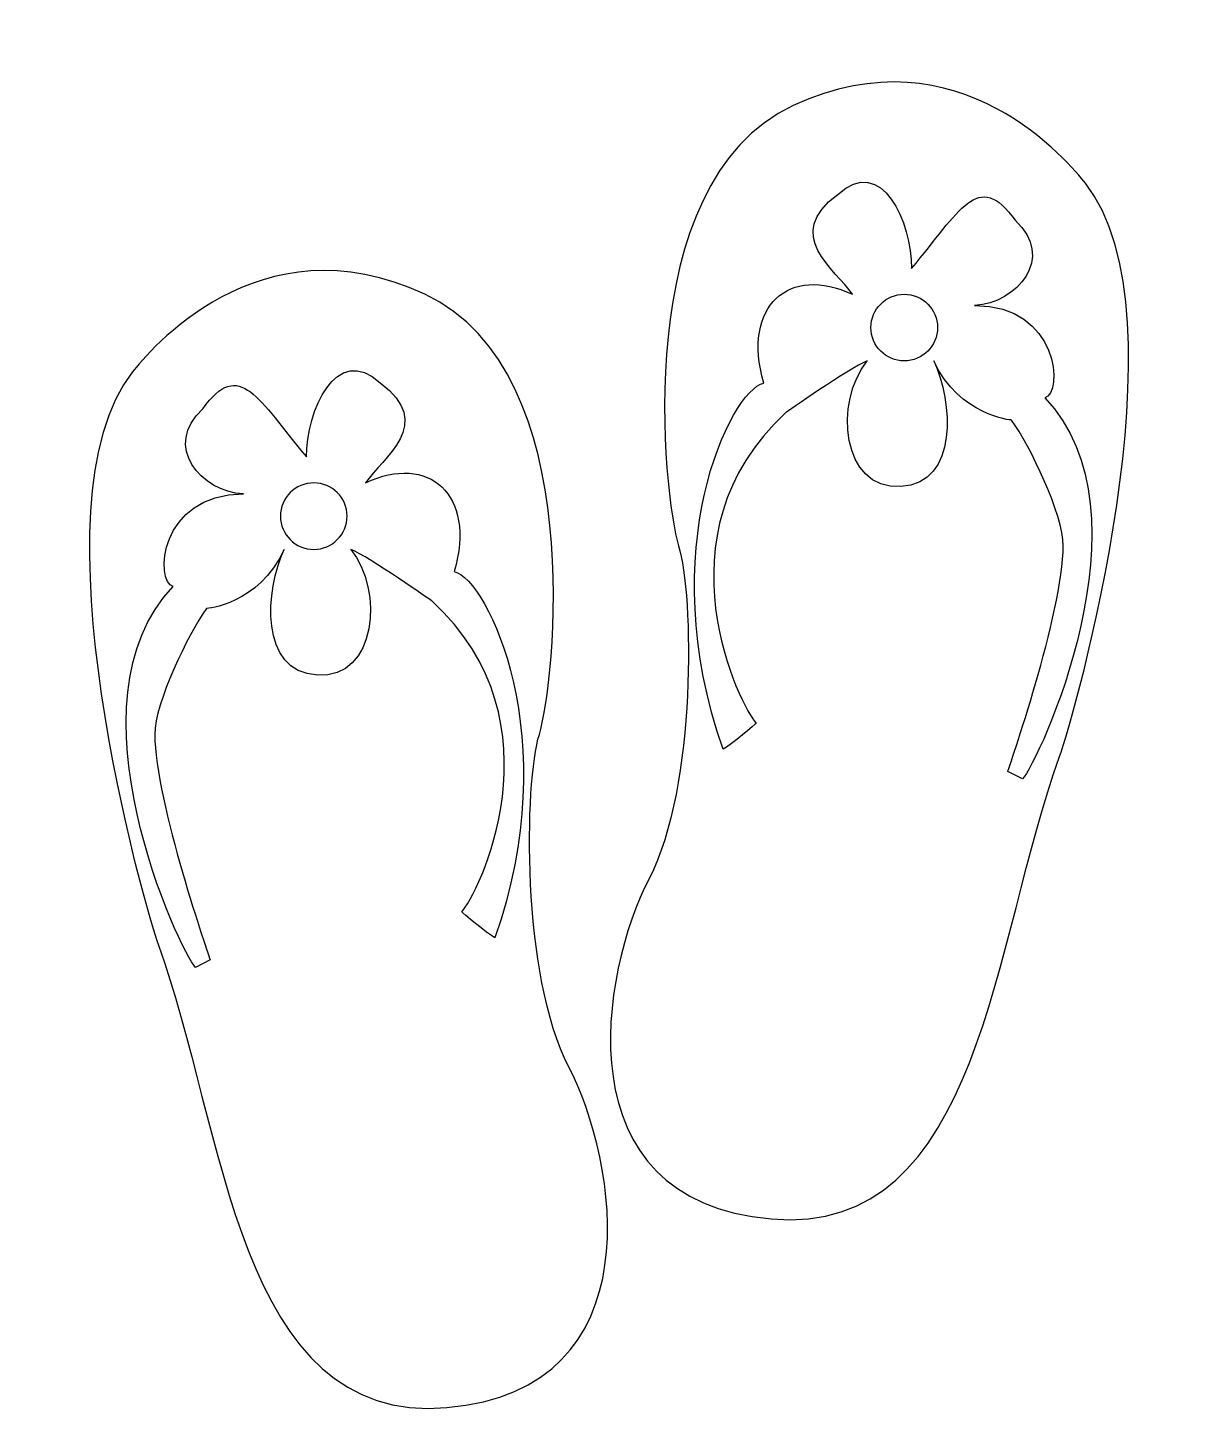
# Model space of a CAD drawing. Header units: centimetres. Extents: x -8.8 to 8.8, y -10.3 to 10.9.
import ezdxf

# ---------------------------------------------------------------- set-up
doc = ezdxf.new("R2010")
doc.units = ezdxf.units.CM
doc.header["$MEASUREMENT"] = 0
doc.layers.add('Camada 1', color=7, linetype='Continuous')

msp = doc.modelspace()

# ---------------------------------------------------------------- linework, layer by layer
at = {"layer": 'Camada 1'}
for points, knots in [([(2.45728, -7.18153), (-0.73785, -6.90097), (-0.12161, -3.42527), (0.60734, -2.02374), (0.60734, -2.02374), (1.33629, -0.62221), (1.27994, 2.29299), (1.05573, 3.02136), (1.05573, 3.02136), (0.83152, 3.75), (0.27106, 8.51543), (2.79359, 9.6928), (2.79359, 9.6928), (5.31615, 10.87014), (6.99824, 8.7957), (7.22245, 8.51543), (7.22245, 8.51543), (8.80791, 6.53338), (7.03552, 0.3855), (6.8301, -0.1738), (6.8301, -0.1738), (5.82119, -2.92052), (5.65273, -7.4621), (2.45728, -7.18153)], [0, 0, 0, 0, 0.14285714, 0.14285714, 0.14285714, 0.14285714, 0.28571429, 0.28571429, 0.28571429, 0.28571429, 0.42857143, 0.42857143, 0.42857143, 0.42857143, 0.57142857, 0.57142857, 0.57142857, 0.57142857, 0.71428571, 0.71428571, 0.71428571, 0.71428571, 1, 1, 1, 1]), ([(6.26929, -0.51009), (6.49379, -0.28588), (8.28769, 3.5261), (6.60589, 5.26394), (6.60589, 5.26394), (6.88614, 5.31998), (6.8301, 6.66549), (5.54062, 6.66549), (5.54062, 6.66549), (6.18536, 6.69335), (6.77403, 7.39415), (6.15718, 7.95465), (6.15718, 7.95465), (5.59669, 8.73964), (5.31615, 8.09493), (4.58749, 7.22599), (4.58749, 7.22599), (4.58749, 7.91343), (4.13939, 8.96383), (3.46682, 8.34729), (3.46682, 8.34729), (2.62576, 7.73044), (3.43409, 7.20691), (3.69103, 6.83364), (3.69103, 6.83364), (2.73726, 7.28206), (2.00891, 6.6655), (2.34523, 5.48815), (2.34523, 5.48815), (1.84048, 5.37605), (0.66372, 2.96529), (1.72899, -0.0617), (1.72899, -0.0617), (1.84049, -0.00598), (2.23313, 0.33033), (2.23313, 0.33033), (2.23313, 0.33033), (2.00892, 0.55454), (0.66375, 3.18979), (2.68152, 5.03973), (2.68152, 5.03973), (2.68152, 5.03973), (3.63468, 5.71233), (3.91525, 5.82443), (3.91525, 5.82443), (3.4105, 5.20787), (3.52258, 3.86239), (4.41939, 3.91842), (4.41939, 3.91842), (5.31649, 3.97446), (5.20473, 5.20758), (4.92416, 5.82443), (4.92416, 5.82443), (5.31648, 4.98369), (6.10119, 4.92762), (6.10119, 4.92762), (6.10119, 4.92762), (6.38144, 4.53498), (6.88618, 3.50033), (6.88618, 3.02132), (6.88618, 3.02132), (6.88618, 2.01241), (6.04515, -0.39802), (6.04515, -0.39802), (6.04515, -0.39802), (6.04515, -0.39802), (6.26929, -0.51009), (6.26929, -0.51009)], [0, 0, 0, 0, 0.05555556, 0.05555556, 0.05555556, 0.05555556, 0.11111111, 0.11111111, 0.11111111, 0.11111111, 0.16666667, 0.16666667, 0.16666667, 0.16666667, 0.22222222, 0.22222222, 0.22222222, 0.22222222, 0.27777778, 0.27777778, 0.27777778, 0.27777778, 0.33333333, 0.33333333, 0.33333333, 0.33333333, 0.38888889, 0.38888889, 0.38888889, 0.38888889, 0.44444444, 0.44444444, 0.44444444, 0.44444444, 0.5, 0.5, 0.5, 0.5, 0.55555556, 0.55555556, 0.55555556, 0.55555556, 0.61111111, 0.61111111, 0.61111111, 0.61111111, 0.66666667, 0.66666667, 0.66666667, 0.66666667, 0.72222222, 0.72222222, 0.72222222, 0.72222222, 0.77777778, 0.77777778, 0.77777778, 0.77777778, 0.83333333, 0.83333333, 0.83333333, 0.83333333, 0.88888889, 0.88888889, 0.88888889, 0.88888889, 1, 1, 1, 1]), ([(-6.8301, -3.0313), (-7.03552, -2.472), (-8.80789, 3.67589), (-7.22245, 5.65793), (-7.22245, 5.65793), (-6.99824, 5.93818), (-5.31615, 8.01264), (-2.79362, 6.8353), (-2.79362, 6.8353), (-0.27108, 5.65793), (-0.83158, 0.89249), (-1.05576, 0.16386), (-1.05576, 0.16386), (-1.27997, -0.56449), (-1.33632, -3.47969), (-0.60737, -4.88124), (-0.60737, -4.88124), (0.12158, -6.28279), (0.73782, -9.75849), (-2.45731, -10.03903), (-2.45731, -10.03903), (-5.65273, -10.3196), (-5.82119, -5.77802), (-6.8301, -3.0313)], [0, 0, 0, 0, 0.14285714, 0.14285714, 0.14285714, 0.14285714, 0.28571429, 0.28571429, 0.28571429, 0.28571429, 0.42857143, 0.42857143, 0.42857143, 0.42857143, 0.57142857, 0.57142857, 0.57142857, 0.57142857, 0.71428571, 0.71428571, 0.71428571, 0.71428571, 1, 1, 1, 1]), ([(4.98016, 6.32889), (4.98016, 6.60763), (4.75444, 6.83334), (4.47571, 6.83334), (4.47571, 6.83334), (4.197, 6.83334), (3.97096, 6.60762), (3.97096, 6.32889), (3.97096, 6.32889), (3.97096, 6.05015), (4.19699, 5.82446), (4.47571, 5.82446), (4.47571, 5.82446), (4.75442, 5.82446), (4.98016, 6.05017), (4.98016, 6.32889)], [0, 0, 0, 0, 0.2, 0.2, 0.2, 0.2, 0.4, 0.4, 0.4, 0.4, 0.6, 0.6, 0.6, 0.6, 1, 1, 1, 1]), ([(-6.04511, -3.25549), (-6.04511, -3.25549), (-6.88617, -0.84503), (-6.88617, 0.16385), (-6.88617, 0.16385), (-6.88617, 0.64285), (-6.38142, 1.67748), (-6.10118, 2.07015), (-6.10118, 2.07015), (-6.10118, 2.07015), (-5.31648, 2.12622), (-4.92413, 2.96696), (-4.92413, 2.96696), (-5.20469, 2.35011), (-5.31648, 1.11702), (-4.41936, 1.06095), (-4.41936, 1.06095), (-3.52255, 1.00488), (-3.41048, 2.3504), (-3.91522, 2.96696), (-3.91522, 2.96696), (-3.63466, 2.85486), (-2.68149, 2.18226), (-2.68149, 2.18226), (-2.68149, 2.18226), (-0.6637, 0.33232), (-2.00889, -2.30293), (-2.2331, -2.52714), (-2.2331, -2.52714), (-2.2331, -2.52714), (-1.84046, -2.86345), (-1.72896, -2.91917), (-1.72896, -2.91917), (-0.66369, 0.10782), (-1.84046, 2.51857), (-2.3452, 2.63068), (-2.3452, 2.63068), (-2.00889, 3.80802), (-2.73723, 4.42458), (-3.691, 3.97617), (-3.691, 3.97617), (-3.43406, 4.34944), (-2.62573, 4.87298), (-3.46679, 5.48982), (-3.46679, 5.48982), (-4.13936, 6.10635), (-4.58746, 5.05596), (-4.58746, 4.36852), (-4.58746, 4.36852), (-5.31612, 5.23744), (-5.59666, 5.88215), (-6.15715, 5.09718), (-6.15715, 5.09718), (-6.774, 4.53669), (-6.18533, 3.83591), (-5.54059, 3.80802), (-5.54059, 3.80802), (-6.83004, 3.80802), (-6.8861, 2.46251), (-6.60586, 2.40647), (-6.60586, 2.40647), (-8.28766, 0.66861), (-6.49376, -3.14338), (-6.26926, -3.36756), (-6.26926, -3.36756), (-6.26926, -3.36756), (-6.04511, -3.25549), (-6.04511, -3.25549)], [0, 0, 0, 0, 0.05555556, 0.05555556, 0.05555556, 0.05555556, 0.11111111, 0.11111111, 0.11111111, 0.11111111, 0.16666667, 0.16666667, 0.16666667, 0.16666667, 0.22222222, 0.22222222, 0.22222222, 0.22222222, 0.27777778, 0.27777778, 0.27777778, 0.27777778, 0.33333333, 0.33333333, 0.33333333, 0.33333333, 0.38888889, 0.38888889, 0.38888889, 0.38888889, 0.44444444, 0.44444444, 0.44444444, 0.44444444, 0.5, 0.5, 0.5, 0.5, 0.55555556, 0.55555556, 0.55555556, 0.55555556, 0.61111111, 0.61111111, 0.61111111, 0.61111111, 0.66666667, 0.66666667, 0.66666667, 0.66666667, 0.72222222, 0.72222222, 0.72222222, 0.72222222, 0.77777778, 0.77777778, 0.77777778, 0.77777778, 0.83333333, 0.83333333, 0.83333333, 0.83333333, 0.88888889, 0.88888889, 0.88888889, 0.88888889, 1, 1, 1, 1]), ([(-4.98016, 3.47139), (-4.98016, 3.75013), (-4.75444, 3.97584), (-4.47571, 3.97584), (-4.47571, 3.97584), (-4.19697, 3.97584), (-3.97096, 3.75012), (-3.97096, 3.47139), (-3.97096, 3.47139), (-3.97096, 3.19265), (-4.19697, 2.96696), (-4.47571, 2.96696), (-4.47571, 2.96696), (-4.75444, 2.96696), (-4.98016, 3.19267), (-4.98016, 3.47139)], [0, 0, 0, 0, 0.2, 0.2, 0.2, 0.2, 0.4, 0.4, 0.4, 0.4, 0.6, 0.6, 0.6, 0.6, 1, 1, 1, 1])]:
    msp.add_open_spline(points, degree=3, knots=knots, dxfattribs=at)

doc.saveas('drawing.dxf')
